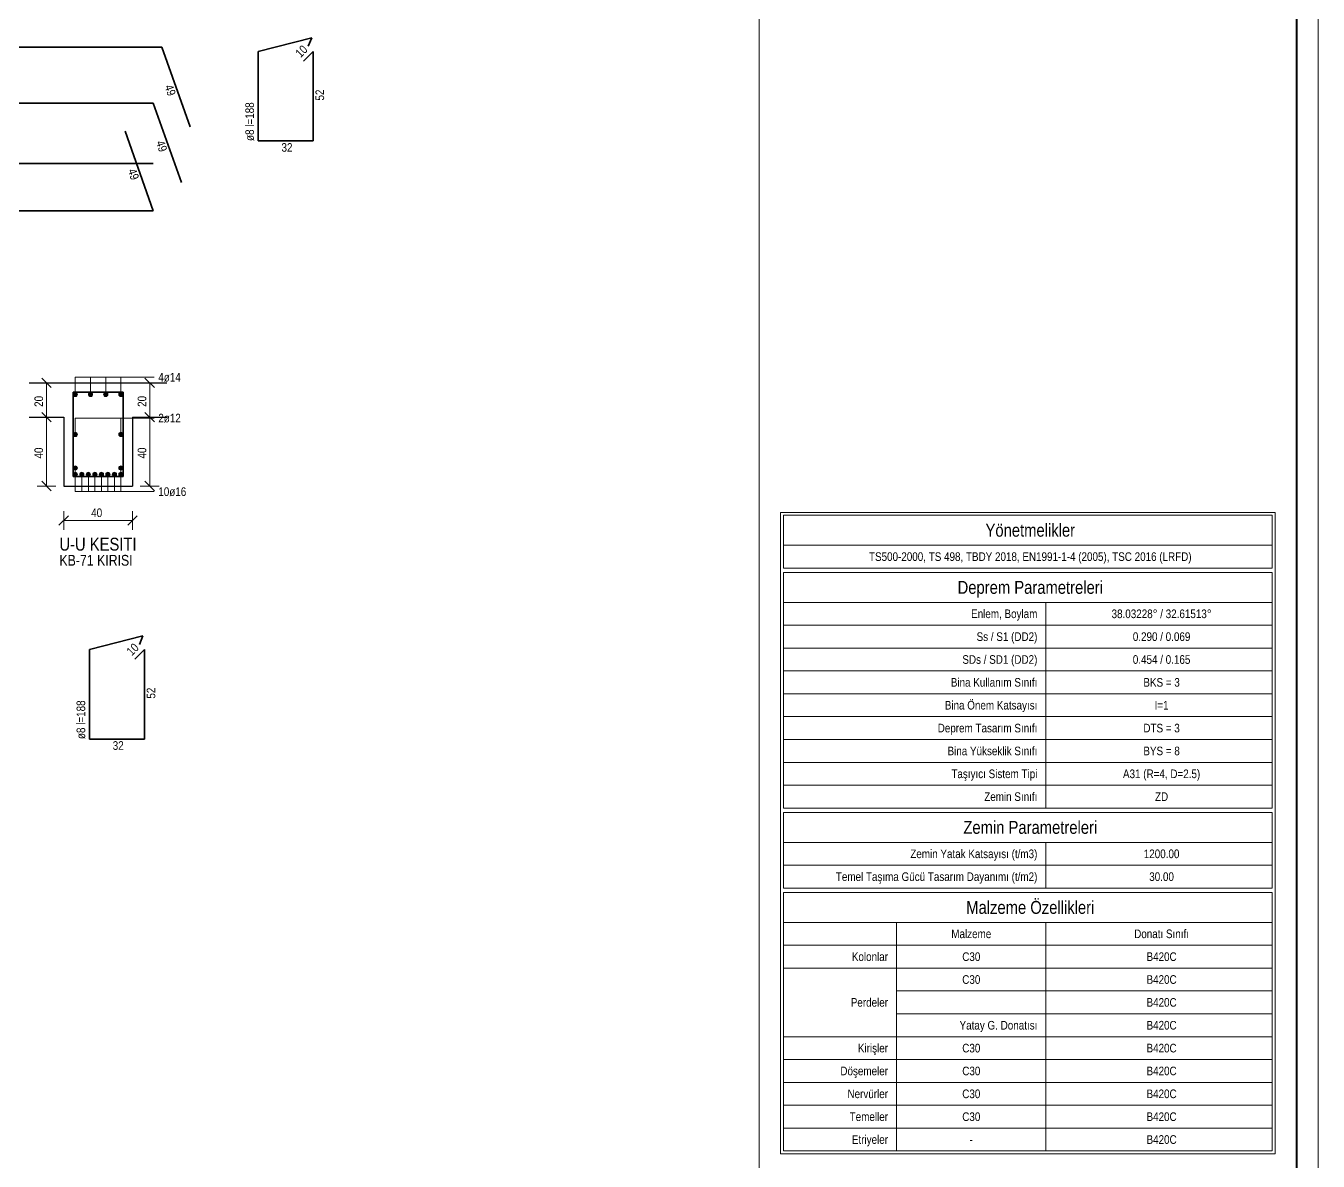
# Model space of a CAD drawing. Header units: millimetres. Extents: x -267 to 94375, y 6431 to 10838.
# Drawn here: x 92872 to 94375, y 7103 to 8423 of the extents above; entities that cross this region are included whole.
import ezdxf
from ezdxf.enums import TextEntityAlignment as Align

# ---------------------------------------------------------------- set-up
doc = ezdxf.new("R2010")
doc.units = ezdxf.units.MM
doc.header["$LTSCALE"] = 0.0001
for name, color, linetype, lineweight in [('DONATI (BEYKENT)', 4, 'Continuous', 35), ('DONATI KESIT (BEYKENT)', 7, 'Continuous', 20), ('DONATI YAZISI (BEYKENT)', 3, 'Continuous', 20), ('I.DONATI OKU (BEYKENT)', 160, 'Continuous', 20), ('KESIT ISMI (BEYKENT)', 6, 'Continuous', 20), ('KIRIS (BEYKENT)', 2, 'Continuous', 30), ('KIRIS ISMI (BEYKENT)', 40, 'Continuous', 20), ('Metraj Tablosu Ana Başlık', 1, 'Continuous', 20), ('Metraj Tablosu Başlık', 1, 'Continuous', 20), ('OLCU (BEYKENT)', 14, 'Continuous', 20), ('OLCU YAZISI (BEYKENT)', 7, 'Continuous', 20), ('SHEETSUMMARY-50', 152, 'Continuous', 20), ('SheetView', 40, 'Continuous', 20), ('SheetViewOut', 231, 'Continuous', 20)]:
    doc.layers.add(name, color=color, linetype=linetype, lineweight=lineweight)
doc.layers.add('Metraj Tablosu Yazı', color=8, linetype='Continuous', lineweight=20, true_color=0x414141)
doc.layers.add('Metraj Tablosu Çizgi', color=171, linetype='Continuous', lineweight=20, true_color=0xaaaaff)
doc.styles.add('OLCU (BEYKENT)', font='')
doc.styles.add('YAZI (BEYKENT)', font='')
doc.styles.get('OLCU (BEYKENT)').set_extended_font_data('Bahnschrift Light Condensed')
doc.styles.get('YAZI (BEYKENT)').set_extended_font_data('Bahnschrift Light Condensed')

msp = doc.modelspace()

# ---------------------------------------------------------------- hatches: boundary and pattern name
at = {"layer": 'DONATI KESIT (BEYKENT)', "lineweight": 30}
h = msp.add_hatch(color=256, dxfattribs=at)
h.dxf.hatch_style = 1
h.paths.add_polyline_path([(92932.2, 7994.28, 1), (92927.2, 7994.28, 1)])
h = msp.add_hatch(color=256, dxfattribs=at)
h.dxf.hatch_style = 1
h.paths.add_polyline_path([(92949.87, 7994.28, 1), (92944.87, 7994.28, 1)])
h = msp.add_hatch(color=256, dxfattribs=at)
h.dxf.hatch_style = 1
h.paths.add_polyline_path([(92967.54, 7994.28, 1), (92962.54, 7994.28, 1)])
h = msp.add_hatch(color=256, dxfattribs=at)
h.dxf.hatch_style = 1
h.paths.add_polyline_path([(92985.2, 7994.28, 1), (92980.2, 7994.28, 1)])
h = msp.add_hatch(color=256, dxfattribs=at)
h.dxf.hatch_style = 1
h.paths.add_polyline_path([(92932.2, 7947.78, 1), (92927.2, 7947.78, 1)])
h = msp.add_hatch(color=256, dxfattribs=at)
h.dxf.hatch_style = 1
h.paths.add_polyline_path([(92985.2, 7947.78, 1), (92980.2, 7947.78, 1)])
h = msp.add_hatch(color=256, dxfattribs=at)
h.dxf.hatch_style = 1
h.paths.add_polyline_path([(92932.2, 7908.78, 1), (92927.2, 7908.78, 1)])
h = msp.add_hatch(color=256, dxfattribs=at)
h.dxf.hatch_style = 1
h.paths.add_polyline_path([(92932.2, 7901.28, 1), (92927.2, 7901.28, 1)])
h = msp.add_hatch(color=256, dxfattribs=at)
h.dxf.hatch_style = 1
h.paths.add_polyline_path([(92939.78, 7901.28, 1), (92934.78, 7901.28, 1)])
h = msp.add_hatch(color=256, dxfattribs=at)
h.dxf.hatch_style = 1
h.paths.add_polyline_path([(92947.35, 7901.28, 1), (92942.35, 7901.28, 1)])
h = msp.add_hatch(color=256, dxfattribs=at)
h.dxf.hatch_style = 1
h.paths.add_polyline_path([(92954.92, 7901.28, 1), (92949.92, 7901.28, 1)])
h = msp.add_hatch(color=256, dxfattribs=at)
h.dxf.hatch_style = 1
h.paths.add_polyline_path([(92962.49, 7901.28, 1), (92957.49, 7901.28, 1)])
h = msp.add_hatch(color=256, dxfattribs=at)
h.dxf.hatch_style = 1
h.paths.add_polyline_path([(92970.06, 7901.28, 1), (92965.06, 7901.28, 1)])
h = msp.add_hatch(color=256, dxfattribs=at)
h.dxf.hatch_style = 1
h.paths.add_polyline_path([(92977.63, 7901.28, 1), (92972.63, 7901.28, 1)])
h = msp.add_hatch(color=256, dxfattribs=at)
h.dxf.hatch_style = 1
h.paths.add_polyline_path([(92985.2, 7908.78, 1), (92980.2, 7908.78, 1)])
h = msp.add_hatch(color=256, dxfattribs=at)
h.dxf.hatch_style = 1
h.paths.add_polyline_path([(92985.2, 7901.28, 1), (92980.2, 7901.28, 1)])

# ---------------------------------------------------------------- linework, layer by layer
at = {"layer": 'DONATI (BEYKENT)'}
for p, q in [((93142.39, 8392.78), (93204.48, 8408.78)), ((93200.48, 8398.78), (93204.48, 8408.78)), ((92633.26, 8397.78), (93030.39, 8397.78)), ((93030.39, 8397.78), (93063.06, 8305.39)), ((93142.39, 8392.78), (93142.39, 8288.78)), ((93195.09, 8381.46), (93206.39, 8392.78)), ((93206.39, 8288.78), (93206.39, 8392.78)), ((91237.92, 8332.78), (93020.39, 8332.78)), ((93020.39, 8332.78), (93053.06, 8240.39)), ((93020.39, 8207.78), (92987.73, 8300.18)), ((93206.39, 8288.78), (93142.39, 8288.78)), ((91544.25, 8262.78), (93020.39, 8262.78)), ((91484.26, 8207.78), (93020.39, 8207.78)), ((92927.2, 7996.78), (92985.2, 7996.78)), ((92927.2, 7898.78), (92927.2, 7996.78)), ((92985.2, 7996.78), (92985.2, 7898.78)), ((92985.2, 7898.78), (92927.2, 7898.78)), ((92946.2, 7697.78), (93008.29, 7713.78)), ((93004.29, 7703.78), (93008.29, 7713.78)), ((92946.2, 7697.78), (92946.2, 7593.78)), ((92998.9, 7686.46), (93010.2, 7697.78)), ((93010.2, 7593.78), (93010.2, 7697.78)), ((93010.2, 7593.78), (92946.2, 7593.78))]:
    msp.add_line(p, q, dxfattribs=at)
at = {"layer": 'DONATI KESIT (BEYKENT)'}
for centre in [(92929.7, 7994.28), (92947.37, 7994.28), (92965.04, 7994.28), (92982.7, 7994.28), (92929.7, 7947.78), (92982.7, 7947.78), (92929.7, 7908.78), (92929.7, 7901.28), (92937.28, 7901.28), (92944.85, 7901.28), (92952.42, 7901.28), (92959.99, 7901.28), (92967.56, 7901.28), (92975.13, 7901.28), (92982.7, 7908.78), (92982.7, 7901.28)]:
    msp.add_circle(centre, 2.5, dxfattribs=at)
at = {"layer": 'I.DONATI OKU (BEYKENT)'}
for p, q in [((92929.7, 7994.28), (92929.7, 8014.28)), ((92929.7, 8014.28), (93021.2, 8014.28)), ((92947.37, 7994.28), (92947.37, 8014.28)), ((92965.04, 7994.28), (92965.04, 8014.28)), ((92982.7, 7994.28), (92982.7, 8014.28)), ((92929.7, 7947.78), (92929.7, 7966.78)), ((92929.7, 7966.78), (93021.2, 7966.78)), ((92982.7, 7947.78), (92982.7, 7966.78)), ((92929.7, 7908.78), (92929.7, 7881.28)), ((92982.7, 7908.78), (92982.7, 7881.28)), ((92937.28, 7901.28), (92937.28, 7881.28)), ((92944.85, 7901.28), (92944.85, 7881.28)), ((92952.42, 7901.28), (92952.42, 7881.28)), ((92959.99, 7901.28), (92959.99, 7881.28)), ((92967.56, 7901.28), (92967.56, 7881.28)), ((92975.13, 7901.28), (92975.13, 7881.28)), ((92929.7, 7881.28), (93021.2, 7881.28))]:
    msp.add_line(p, q, dxfattribs=at)
at = {"layer": 'KIRIS (BEYKENT)'}
for p, q in [((92876.2, 8007.78), (93036.2, 8007.78)), ((92876.2, 7967.78), (92916.2, 7967.78)), ((92916.2, 7967.78), (92916.2, 7887.78)), ((92996.2, 7967.78), (93036.2, 7967.78)), ((92996.2, 7967.78), (92996.2, 7887.78)), ((92916.2, 7887.78), (92996.2, 7887.78))]:
    msp.add_line(p, q, dxfattribs=at)
at = {"layer": 'Metraj Tablosu Çizgi'}
for points in [[(93749.5, 7857.22), (94324.5, 7857.22)], [(93749.5, 7857.22), (93749.5, 7111.81)], [(94324.5, 7857.22), (94324.5, 7111.81)], [(93752.83, 7853.89), (94321.17, 7853.89)], [(93752.83, 7853.89), (93752.83, 7819.05)], [(94321.17, 7853.89), (94321.17, 7819.05)], [(93752.83, 7819.05), (94321.17, 7819.05)], [(93752.83, 7819.05), (94321.17, 7819.05)], [(93752.83, 7819.05), (93752.83, 7792.48)], [(94321.17, 7819.05), (94321.17, 7792.48)], [(93752.83, 7792.48), (94321.17, 7792.48)], [(93752.83, 7787.48), (94321.17, 7787.48)], [(93752.83, 7787.48), (93752.83, 7752.64)], [(94321.17, 7787.48), (94321.17, 7752.64)], [(93752.83, 7752.64), (94321.17, 7752.64)], [(93752.83, 7752.64), (94058.09, 7752.64)], [(93752.83, 7752.64), (93752.83, 7726.08)], [(94058.09, 7752.64), (94058.09, 7726.08)], [(94058.09, 7752.64), (94321.17, 7752.64)], [(94058.09, 7752.64), (94058.09, 7726.08)], [(94321.17, 7752.64), (94321.17, 7726.08)], [(93752.83, 7726.08), (94058.09, 7726.08)], [(93752.83, 7726.08), (94058.09, 7726.08)], [(93752.83, 7726.08), (93752.83, 7699.52)], [(94058.09, 7726.08), (94321.17, 7726.08)], [(94058.09, 7726.08), (94058.09, 7699.52)], [(94058.09, 7726.08), (94321.17, 7726.08)], [(94058.09, 7726.08), (94058.09, 7699.52)], [(94321.17, 7726.08), (94321.17, 7699.52)], [(93752.83, 7699.52), (94058.09, 7699.52)], [(93752.83, 7699.52), (94058.09, 7699.52)], [(93752.83, 7699.52), (93752.83, 7672.95)], [(94058.09, 7699.52), (94321.17, 7699.52)], [(94058.09, 7699.52), (94058.09, 7672.95)], [(94058.09, 7699.52), (94321.17, 7699.52)], [(94058.09, 7699.52), (94058.09, 7672.95)], [(94321.17, 7699.52), (94321.17, 7672.95)], [(93752.83, 7672.95), (94058.09, 7672.95)], [(93752.83, 7672.95), (94058.09, 7672.95)], [(93752.83, 7672.95), (93752.83, 7646.39)], [(94058.09, 7672.95), (94321.17, 7672.95)], [(94058.09, 7672.95), (94058.09, 7646.39)], [(94058.09, 7672.95), (94321.17, 7672.95)], [(94058.09, 7672.95), (94058.09, 7646.39)], [(94321.17, 7672.95), (94321.17, 7646.39)], [(93752.83, 7646.39), (94058.09, 7646.39)], [(93752.83, 7646.39), (94058.09, 7646.39)], [(93752.83, 7646.39), (93752.83, 7619.83)], [(94058.09, 7646.39), (94321.17, 7646.39)], [(94058.09, 7646.39), (94058.09, 7619.83)], [(94058.09, 7646.39), (94321.17, 7646.39)], [(94058.09, 7646.39), (94058.09, 7619.83)], [(94321.17, 7646.39), (94321.17, 7619.83)], [(93752.83, 7619.83), (94058.09, 7619.83)], [(93752.83, 7619.83), (94058.09, 7619.83)], [(93752.83, 7619.83), (93752.83, 7593.27)], [(94058.09, 7619.83), (94321.17, 7619.83)], [(94058.09, 7619.83), (94058.09, 7593.27)], [(94058.09, 7619.83), (94321.17, 7619.83)], [(94058.09, 7619.83), (94058.09, 7593.27)], [(94321.17, 7619.83), (94321.17, 7593.27)], [(93752.83, 7593.27), (94058.09, 7593.27)], [(93752.83, 7593.27), (94058.09, 7593.27)], [(93752.83, 7593.27), (93752.83, 7566.7)], [(94058.09, 7593.27), (94321.17, 7593.27)], [(94058.09, 7593.27), (94058.09, 7566.7)], [(94058.09, 7593.27), (94321.17, 7593.27)], [(94058.09, 7593.27), (94058.09, 7566.7)], [(94321.17, 7593.27), (94321.17, 7566.7)], [(93752.83, 7566.7), (94058.09, 7566.7)], [(93752.83, 7566.7), (94058.09, 7566.7)], [(93752.83, 7566.7), (93752.83, 7540.14)], [(94058.09, 7566.7), (94321.17, 7566.7)], [(94058.09, 7566.7), (94058.09, 7540.14)], [(94058.09, 7566.7), (94321.17, 7566.7)], [(94058.09, 7566.7), (94058.09, 7540.14)], [(94321.17, 7566.7), (94321.17, 7540.14)], [(93752.83, 7540.14), (94058.09, 7540.14)], [(93752.83, 7540.14), (94058.09, 7540.14)], [(93752.83, 7540.14), (93752.83, 7513.58)], [(94058.09, 7540.14), (94321.17, 7540.14)], [(94058.09, 7540.14), (94058.09, 7513.58)], [(94058.09, 7540.14), (94321.17, 7540.14)], [(94058.09, 7540.14), (94058.09, 7513.58)], [(94321.17, 7540.14), (94321.17, 7513.58)], [(93752.83, 7513.58), (94058.09, 7513.58)], [(94058.09, 7513.58), (94321.17, 7513.58)], [(93752.83, 7508.58), (94321.17, 7508.58)], [(93752.83, 7508.58), (93752.83, 7473.73)], [(94321.17, 7508.58), (94321.17, 7473.73)], [(93752.83, 7473.73), (94321.17, 7473.73)], [(93752.83, 7473.73), (94058.09, 7473.73)], [(93752.83, 7473.73), (93752.83, 7447.17)], [(94058.09, 7473.73), (94058.09, 7447.17)], [(94058.09, 7473.73), (94321.17, 7473.73)], [(94058.09, 7473.73), (94058.09, 7447.17)], [(94321.17, 7473.73), (94321.17, 7447.17)], [(93752.83, 7447.17), (94058.09, 7447.17)], [(93752.83, 7447.17), (94058.09, 7447.17)], [(93752.83, 7447.17), (93752.83, 7420.61)], [(94058.09, 7447.17), (94321.17, 7447.17)], [(94058.09, 7447.17), (94058.09, 7420.61)], [(94058.09, 7447.17), (94321.17, 7447.17)], [(94058.09, 7447.17), (94058.09, 7420.61)], [(94321.17, 7447.17), (94321.17, 7420.61)], [(93752.83, 7420.61), (94058.09, 7420.61)], [(93752.83, 7415.61), (94321.17, 7415.61)], [(93752.83, 7415.61), (93752.83, 7380.77)], [(94058.09, 7420.61), (94321.17, 7420.61)], [(94321.17, 7415.61), (94321.17, 7380.77)], [(93752.83, 7380.77), (94321.17, 7380.77)], [(93752.83, 7380.77), (93884.47, 7380.77)], [(93752.83, 7380.77), (93752.83, 7354.2)], [(93884.47, 7380.77), (93884.47, 7354.2)], [(93884.47, 7380.77), (94058.09, 7380.77)], [(93884.47, 7380.77), (93884.47, 7354.2)], [(94058.09, 7380.77), (94058.09, 7354.2)], [(94058.09, 7380.77), (94321.17, 7380.77)], [(94058.09, 7380.77), (94058.09, 7354.2)], [(94321.17, 7380.77), (94321.17, 7354.2)], [(93752.83, 7354.2), (93884.47, 7354.2)], [(93752.83, 7354.2), (93884.47, 7354.2)], [(93752.83, 7354.2), (93752.83, 7327.64)], [(93884.47, 7354.2), (94058.09, 7354.2)], [(93884.47, 7354.2), (93884.47, 7327.64)], [(93884.47, 7354.2), (94058.09, 7354.2)], [(93884.47, 7354.2), (93884.47, 7327.64)], [(94058.09, 7354.2), (94321.17, 7354.2)], [(94058.09, 7354.2), (94058.09, 7327.64)], [(94058.09, 7354.2), (94321.17, 7354.2)], [(94058.09, 7354.2), (94058.09, 7327.64)], [(94321.17, 7354.2), (94321.17, 7327.64)], [(93752.83, 7327.64), (93884.47, 7327.64)], [(93752.83, 7327.64), (93884.47, 7327.64)], [(93752.83, 7327.64), (93752.83, 7247.95)], [(93884.47, 7327.64), (94058.09, 7327.64)], [(93884.47, 7327.64), (93884.47, 7247.95)], [(93884.47, 7327.64), (94058.09, 7327.64)], [(93884.47, 7327.64), (93884.47, 7301.08)], [(94058.09, 7327.64), (94321.17, 7327.64)], [(94058.09, 7327.64), (94058.09, 7301.08)], [(94058.09, 7327.64), (94321.17, 7327.64)], [(94058.09, 7327.64), (94058.09, 7301.08)], [(94321.17, 7327.64), (94321.17, 7301.08)], [(93884.47, 7301.08), (94058.09, 7301.08)], [(93884.47, 7301.08), (94058.09, 7301.08)], [(93884.47, 7301.08), (93884.47, 7274.52)], [(94058.09, 7301.08), (94321.17, 7301.08)], [(94058.09, 7301.08), (94058.09, 7274.52)], [(94058.09, 7301.08), (94321.17, 7301.08)], [(94058.09, 7301.08), (94058.09, 7274.52)], [(94321.17, 7301.08), (94321.17, 7274.52)], [(93884.47, 7274.52), (94058.09, 7274.52)], [(93884.47, 7274.52), (94058.09, 7274.52)], [(93884.47, 7274.52), (93884.47, 7247.95)], [(94058.09, 7274.52), (94321.17, 7274.52)], [(94058.09, 7274.52), (94058.09, 7247.95)], [(94058.09, 7274.52), (94321.17, 7274.52)], [(94058.09, 7274.52), (94058.09, 7247.95)], [(94321.17, 7274.52), (94321.17, 7247.95)], [(93752.83, 7247.95), (93884.47, 7247.95)], [(93752.83, 7247.95), (93884.47, 7247.95)], [(93752.83, 7247.95), (93752.83, 7221.39)], [(93884.47, 7247.95), (94058.09, 7247.95)], [(93884.47, 7247.95), (93884.47, 7221.39)], [(93884.47, 7247.95), (94058.09, 7247.95)], [(93884.47, 7247.95), (93884.47, 7221.39)], [(94058.09, 7247.95), (94321.17, 7247.95)], [(94058.09, 7247.95), (94058.09, 7221.39)], [(94058.09, 7247.95), (94321.17, 7247.95)], [(94058.09, 7247.95), (94058.09, 7221.39)], [(94321.17, 7247.95), (94321.17, 7221.39)], [(93752.83, 7221.39), (93884.47, 7221.39)], [(93752.83, 7221.39), (93884.47, 7221.39)], [(93752.83, 7221.39), (93752.83, 7194.83)], [(93884.47, 7221.39), (94058.09, 7221.39)], [(93884.47, 7221.39), (93884.47, 7194.83)], [(93884.47, 7221.39), (94058.09, 7221.39)], [(93884.47, 7221.39), (93884.47, 7194.83)], [(94058.09, 7221.39), (94321.17, 7221.39)], [(94058.09, 7221.39), (94058.09, 7194.83)], [(94058.09, 7221.39), (94321.17, 7221.39)], [(94058.09, 7221.39), (94058.09, 7194.83)], [(94321.17, 7221.39), (94321.17, 7194.83)], [(93752.83, 7194.83), (93884.47, 7194.83)], [(93752.83, 7194.83), (93884.47, 7194.83)], [(93752.83, 7194.83), (93752.83, 7168.27)], [(93884.47, 7194.83), (94058.09, 7194.83)], [(93884.47, 7194.83), (93884.47, 7168.27)], [(93884.47, 7194.83), (94058.09, 7194.83)], [(93884.47, 7194.83), (93884.47, 7168.27)], [(94058.09, 7194.83), (94321.17, 7194.83)], [(94058.09, 7194.83), (94058.09, 7168.27)], [(94058.09, 7194.83), (94321.17, 7194.83)], [(94058.09, 7194.83), (94058.09, 7168.27)], [(94321.17, 7194.83), (94321.17, 7168.27)], [(93752.83, 7168.27), (93884.47, 7168.27)], [(93752.83, 7168.27), (93884.47, 7168.27)], [(93752.83, 7168.27), (93752.83, 7141.7)], [(93884.47, 7168.27), (94058.09, 7168.27)], [(93884.47, 7168.27), (93884.47, 7141.7)], [(93884.47, 7168.27), (94058.09, 7168.27)], [(93884.47, 7168.27), (93884.47, 7141.7)], [(94058.09, 7168.27), (94321.17, 7168.27)], [(94058.09, 7168.27), (94058.09, 7141.7)], [(94058.09, 7168.27), (94321.17, 7168.27)], [(94058.09, 7168.27), (94058.09, 7141.7)], [(94321.17, 7168.27), (94321.17, 7141.7)], [(93752.83, 7141.7), (93884.47, 7141.7)], [(93752.83, 7141.7), (93884.47, 7141.7)], [(93752.83, 7141.7), (93752.83, 7115.14)], [(93884.47, 7141.7), (94058.09, 7141.7)], [(93884.47, 7141.7), (93884.47, 7115.14)], [(93884.47, 7141.7), (94058.09, 7141.7)], [(93884.47, 7141.7), (93884.47, 7115.14)], [(94058.09, 7141.7), (94321.17, 7141.7)], [(94058.09, 7141.7), (94058.09, 7115.14)], [(94058.09, 7141.7), (94321.17, 7141.7)], [(94058.09, 7141.7), (94058.09, 7115.14)], [(94321.17, 7141.7), (94321.17, 7115.14)], [(93749.5, 7111.81), (94324.5, 7111.81)], [(93752.83, 7115.14), (93884.47, 7115.14)], [(93884.47, 7115.14), (94058.09, 7115.14)], [(94058.09, 7115.14), (94321.17, 7115.14)]]:
    msp.add_lwpolyline(points, dxfattribs=at)
at = {"layer": 'OLCU (BEYKENT)'}
for p, q in [((92885.2, 8007.78), (92907.2, 8007.78)), ((92901.7, 8002.28), (92890.7, 8013.28)), ((92896.2, 7887.78), (92896.2, 8007.78)), ((93005.2, 8007.78), (93027.2, 8007.78)), ((93021.7, 8002.28), (93010.7, 8013.28)), ((93016.2, 7887.78), (93016.2, 8007.78)), ((92885.2, 7967.78), (92907.2, 7967.78)), ((92890.7, 7973.28), (92901.7, 7962.28)), ((93005.2, 7967.78), (93027.2, 7967.78)), ((93010.7, 7973.28), (93021.7, 7962.28)), ((92885.2, 7887.78), (92907.2, 7887.78)), ((92890.7, 7893.28), (92901.7, 7882.28)), ((93005.2, 7887.78), (93027.2, 7887.78)), ((93010.7, 7893.28), (93021.7, 7882.28)), ((92916.2, 7858.78), (92916.2, 7836.78)), ((92996.2, 7836.78), (92996.2, 7858.78)), ((92921.7, 7853.28), (92910.7, 7842.28)), ((92916.2, 7847.78), (92996.2, 7847.78)), ((92990.7, 7842.28), (93001.7, 7853.28))]:
    msp.add_line(p, q, dxfattribs=at)
at = {"layer": 'SHEETSUMMARY-50', "const_width": 2, "flags": 128}
msp.add_lwpolyline([(72679.28, 6556.81), (94349.5, 6556.81), (94349.5, 10706.81), (72679.28, 10706.81)], close=True, dxfattribs=at)
at = {"layer": 'SheetView'}
msp.add_lwpolyline([(72704.28, 6581.81), (93724.5, 6581.81), (93724.5, 10681.81), (72704.28, 10681.81)], close=True, dxfattribs=at)
at = {"layer": 'SheetViewOut'}
msp.add_lwpolyline([(72654.28, 6531.81), (94374.5, 6531.81), (94374.5, 10731.81), (72654.28, 10731.81)], close=True, dxfattribs=at)

# ---------------------------------------------------------------- texts
at = {"layer": 'DONATI YAZISI (BEYKENT)', "style": 'YAZI (BEYKENT)'}
for p in [(93137.39, 8288.78), (92941.2, 7593.78)]:
    msp.add_text('ø8 l=188', height=10, rotation=90, dxfattribs=at).set_placement(p)
for s, p in [('4ø14', (93026.2, 8009.28)), ('2ø12', (93026.2, 7961.78)), ('10ø16', (93026.2, 7876.28))]:
    msp.add_text(s, height=10, dxfattribs=at).set_placement(p)
at = {"layer": 'KESIT ISMI (BEYKENT)', "style": 'YAZI (BEYKENT)'}
msp.add_text('U-U KESITI', height=15, dxfattribs=at).set_placement((92911.2, 7812.78))
at = {"layer": 'KIRIS ISMI (BEYKENT)', "style": 'YAZI (BEYKENT)'}
msp.add_text('KB-71 KIRISI', height=12.5, dxfattribs=at).set_placement((92911.2, 7795.28))
at = {"layer": 'Metraj Tablosu Ana Başlık', "style": 'YAZI (BEYKENT)'}
for s, p in [('Yönetmelikler', (94039.87, 7836.47)), ('Deprem Parametreleri', (94039.87, 7770.06)), ('Zemin Parametreleri', (94039.87, 7491.16)), ('Malzeme Özellikleri', (94039.87, 7398.19))]:
    msp.add_text(s, height=15, dxfattribs=at).set_placement(p, align=Align.MIDDLE_CENTER)
at = {"layer": 'Metraj Tablosu Başlık', "style": 'YAZI (BEYKENT)'}
for s, p in [('Malzeme', (93971.28, 7367.48)), ('Donatı Sınıfı', (94192.5, 7367.48))]:
    msp.add_text(s, height=10, dxfattribs=at).set_placement(p, align=Align.MIDDLE_CENTER)
for s, p in [('Kolonlar', (93874.47, 7340.92)), ('Perdeler', (93874.47, 7287.8)), ('Yatay G. Donatısı', (94048.09, 7261.23)), ('Kirişler', (93874.47, 7234.67)), ('Döşemeler', (93874.47, 7208.11)), ('Nervürler', (93874.47, 7181.55)), ('Temeller', (93874.47, 7154.98)), ('Etriyeler', (93874.47, 7128.42))]:
    msp.add_text(s, height=10, dxfattribs=at).set_placement(p, align=Align.MIDDLE_RIGHT)
at = {"layer": 'Metraj Tablosu Yazı', "style": 'YAZI (BEYKENT)'}
for s, p in [('TS500-2000, TS 498, TBDY 2018, EN1991-1-4 (2005), TSC 2016 (LRFD)', (94039.87, 7805.77)), ('38.03228° / 32.61513°', (94192.5, 7739.36)), ('0.290 / 0.069', (94192.5, 7712.8)), ('0.454 / 0.165', (94192.5, 7686.23)), ('BKS = 3', (94192.5, 7659.67)), ('I=1', (94192.5, 7633.11)), ('DTS = 3', (94192.5, 7606.55)), ('BYS = 8', (94192.5, 7579.98)), ('A31 (R=4, D=2.5)', (94192.5, 7553.42)), ('ZD', (94192.5, 7526.86)), ('1200.00', (94192.5, 7460.45)), ('30.00', (94192.5, 7433.89)), ('C30', (93971.28, 7340.92)), ('B420C', (94192.5, 7340.92)), ('C30', (93971.28, 7314.36)), ('B420C', (94192.5, 7314.36)), ('B420C', (94192.5, 7287.8)), ('B420C', (94192.5, 7261.23)), ('C30', (93971.28, 7234.67)), ('B420C', (94192.5, 7234.67)), ('C30', (93971.28, 7208.11)), ('B420C', (94192.5, 7208.11)), ('C30', (93971.28, 7181.55)), ('B420C', (94192.5, 7181.55)), ('C30', (93971.28, 7154.98)), ('B420C', (94192.5, 7154.98)), ('-', (93971.28, 7128.42)), ('B420C', (94192.5, 7128.42))]:
    msp.add_text(s, height=10, dxfattribs=at).set_placement(p, align=Align.MIDDLE_CENTER)
for s, p in [('Enlem, Boylam', (94048.09, 7739.36)), ('Ss / S1 (DD2)', (94048.09, 7712.8)), ('SDs / SD1 (DD2)', (94048.09, 7686.23)), ('Bina Kullanım Sınıfı', (94048.09, 7659.67)), ('Bina Önem Katsayısı', (94048.09, 7633.11)), ('Deprem Tasarım Sınıfı', (94048.09, 7606.55)), ('Bina Yükseklik Sınıfı', (94048.09, 7579.98)), ('Taşıyıcı Sistem Tipi', (94048.09, 7553.42)), ('Zemin Sınıfı', (94048.09, 7526.86)), ('Zemin Yatak Katsayısı (t/m3)', (94048.09, 7460.45)), ('Temel Taşıma Gücü Tasarım Dayanımı (t/m2)', (94048.09, 7433.89))]:
    msp.add_text(s, height=10, dxfattribs=at).set_placement(p, align=Align.MIDDLE_RIGHT)
at = {"layer": 'OLCU YAZISI (BEYKENT)', "style": 'OLCU (BEYKENT)'}
for s, rotation, p in [('10', 45, (93191.55, 8384.98)), ('49', 289.47116, (93033.28, 8352.13)), ('52', 90, (93218.89, 8335.78)), ('49', 289.47116, (93023.27, 8287.13)), ('49', 289, (92990.61, 8254.53)), ('20', 90, (92892.2, 7979.78)), ('20', 90, (93012.2, 7979.78)), ('40', 90, (92892.2, 7919.78)), ('40', 90, (93012.2, 7919.78)), ('10', 45, (92995.36, 7689.98)), ('52', 90, (93022.7, 7640.78))]:
    msp.add_text(s, height=10, rotation=rotation, dxfattribs=at).set_placement(p)
for s, p in [('32', (93169.39, 8276.28)), ('40', (92948.2, 7851.78)), ('32', (92973.2, 7581.28))]:
    msp.add_text(s, height=10, dxfattribs=at).set_placement(p)

doc.saveas('drawing.dxf')
